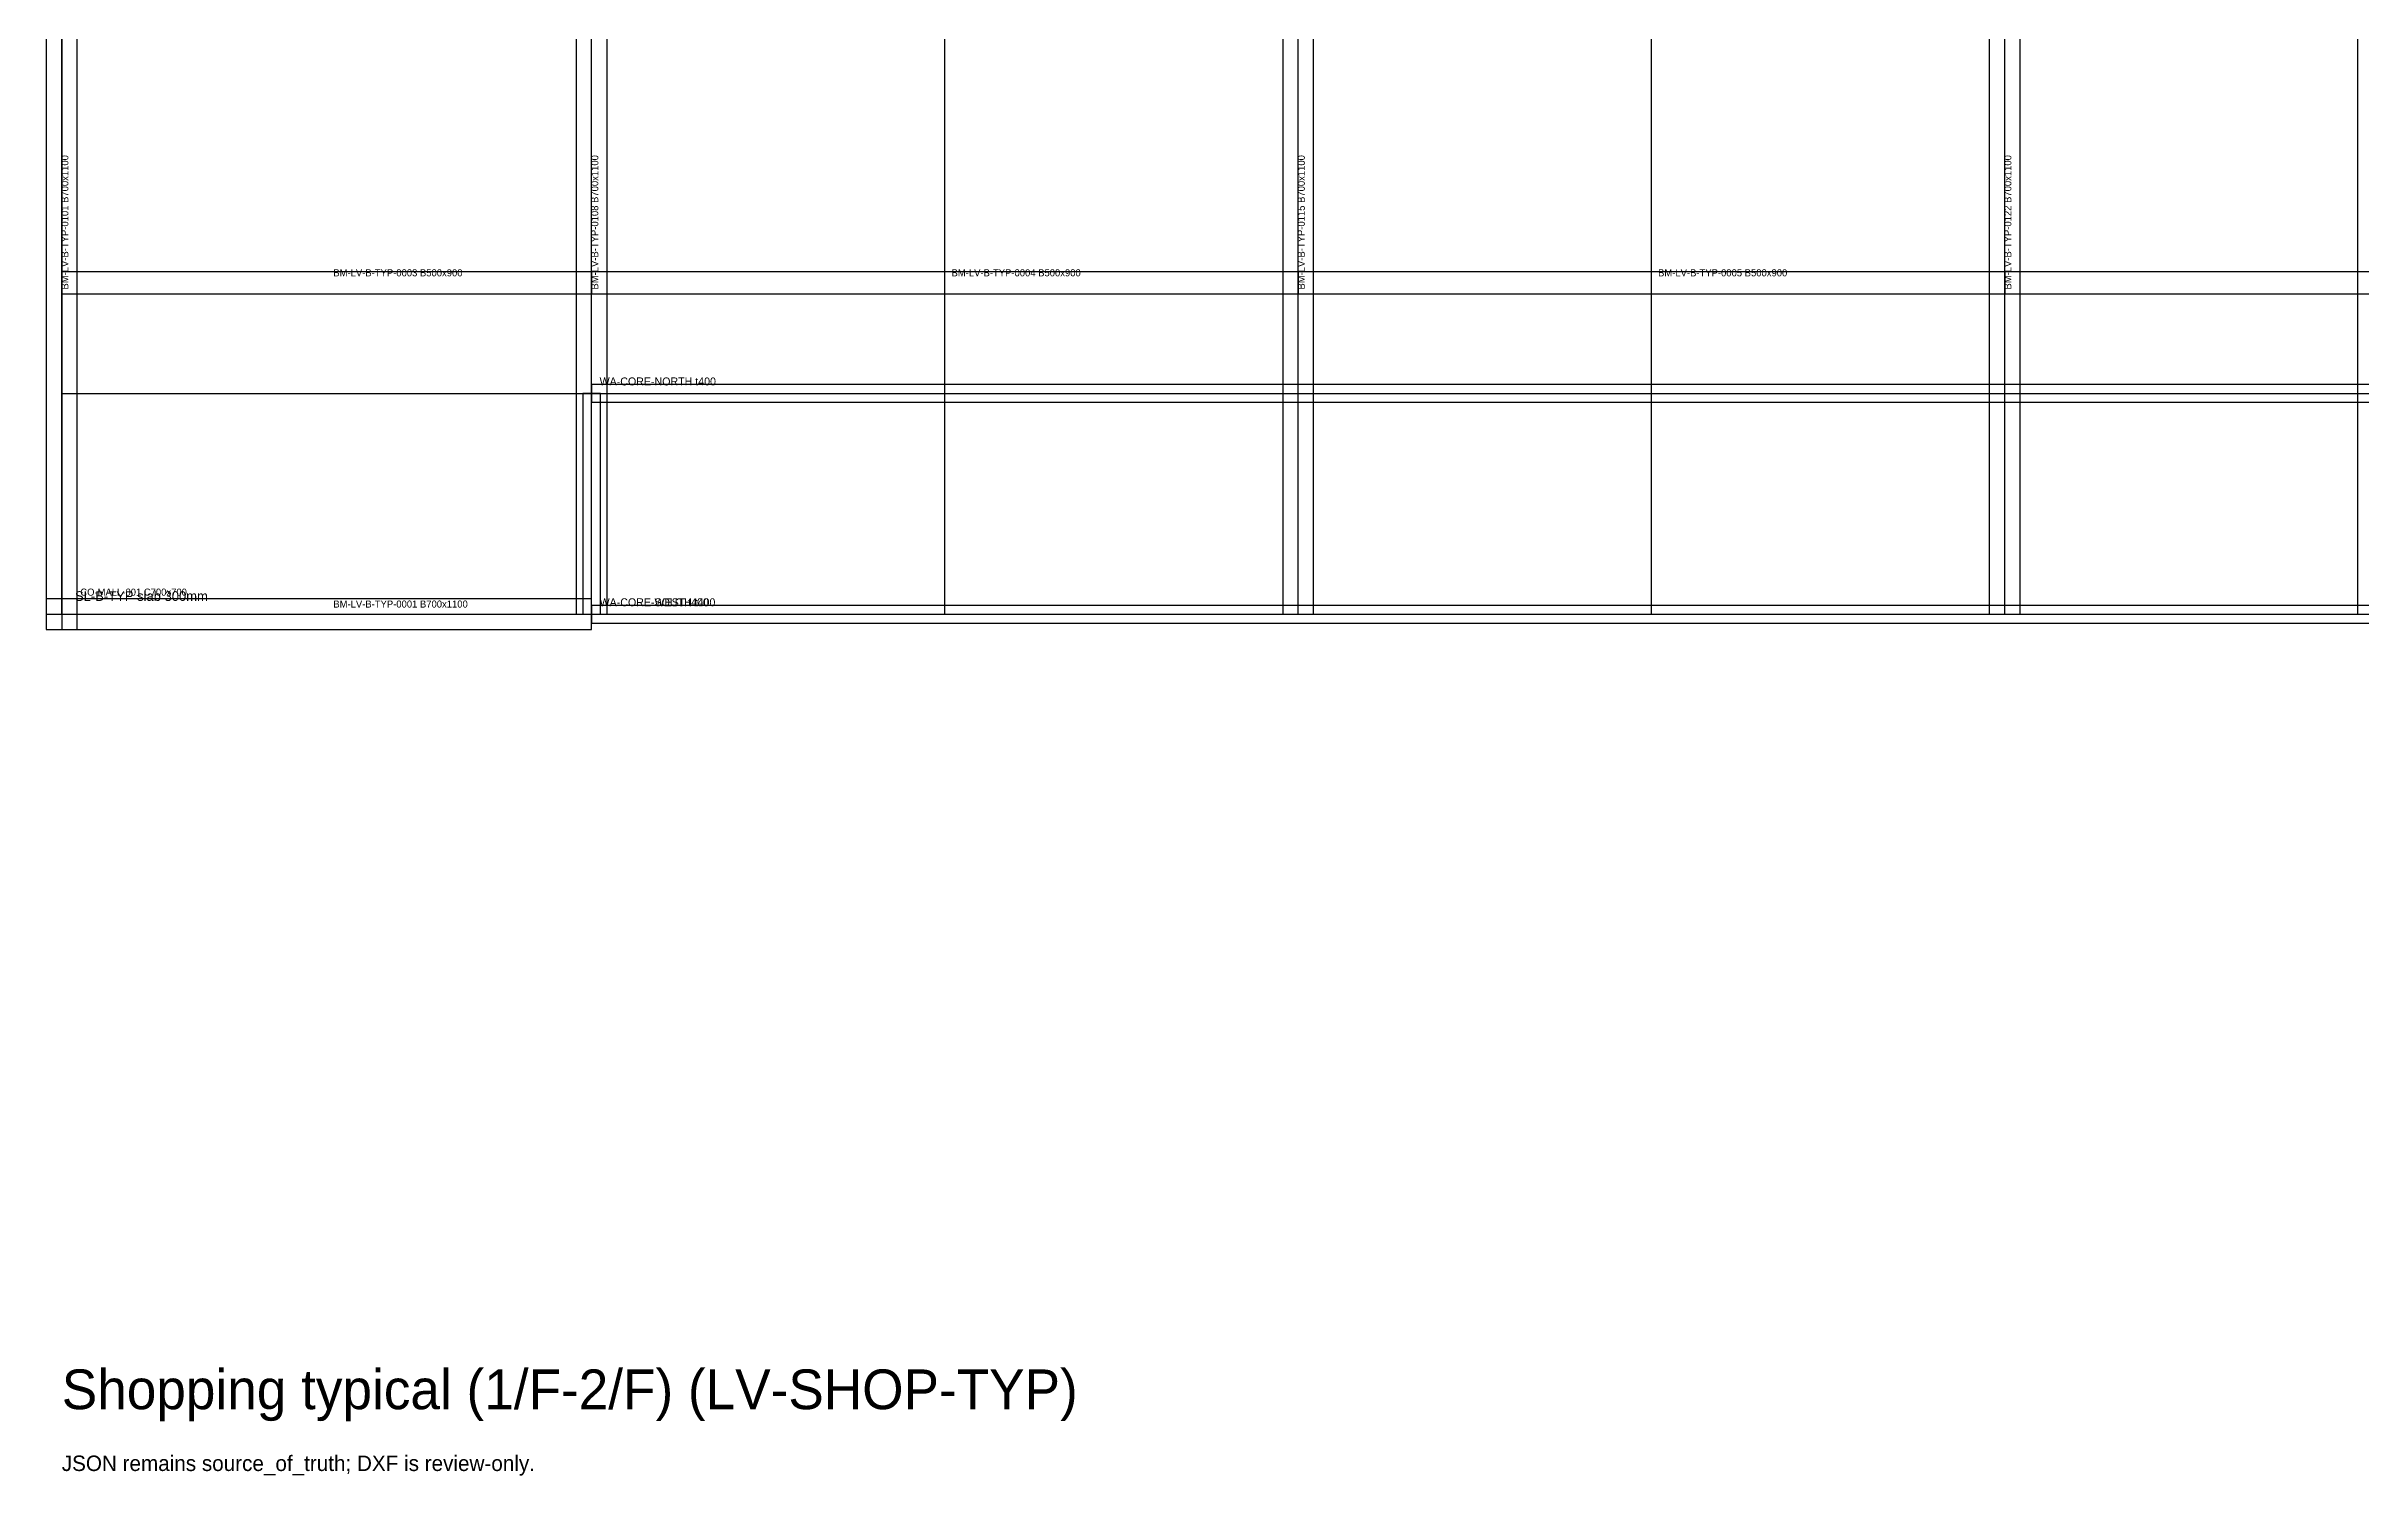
# Model space of a CAD drawing. Header units: millimetres. Extents: x -450 to 225826, y -254450 to 109948.
# Drawn here: x -350 to 52084, y -19506 to 12858 of the extents above; entities that cross this region are included whole.
import ezdxf

# ---------------------------------------------------------------- set-up
doc = ezdxf.new("R2010")
doc.units = ezdxf.units.MM
for name, color, linetype in [('LV-B-TYP_BEAM', 5, 'Continuous'), ('LV-B-TYP_COLUMN', 1, 'Continuous'), ('LV-B-TYP_GRID', 8, 'Continuous'), ('LV-B-TYP_SLAB', 7, 'Continuous'), ('LV-B-TYP_WALL', 3, 'Continuous'), ('TEXT', 7, 'Continuous')]:
    doc.layers.add(name, color=color, linetype=linetype)

msp = doc.modelspace()

# ---------------------------------------------------------------- linework, layer by layer
at = {"layer": 'LV-B-TYP_BEAM'}
for points in [[(-350, 0), (350, 0), (350, 15000), (-350, 15000), (-350, 0)], [(11650, 0), (12350, 0), (12350, 15000), (11650, 15000), (11650, 0)], [(27650, 0), (28350, 0), (28350, 15000), (27650, 15000), (27650, 0)], [(43650, 0), (44350, 0), (44350, 15000), (43650, 15000), (43650, 0)], [(0, 7750), (0, 7250), (12000, 7250), (12000, 7750), (0, 7750)], [(12000, 7750), (12000, 7250), (28000, 7250), (28000, 7750), (12000, 7750)], [(28000, 7750), (28000, 7250), (44000, 7250), (44000, 7750), (28000, 7750)], [(44000, 7750), (44000, 7250), (60000, 7250), (60000, 7750), (44000, 7750)], [(0, 350), (0, -350), (12000, -350), (12000, 350), (0, 350)]]:
    msp.add_lwpolyline(points, close=True, dxfattribs=at)
at = {"layer": 'LV-B-TYP_COLUMN'}
msp.add_lwpolyline([(-350, -350), (350, -350), (350, 350), (-350, 350), (-350, -350)], close=True, dxfattribs=at)
at = {"layer": 'LV-B-TYP_GRID'}
for points in [[(0, 0), (0, 102000)], [(12000, 0), (12000, 102000)], [(20000, 0), (20000, 102000)], [(28000, 0), (28000, 102000)], [(36000, 0), (36000, 102000)], [(44000, 0), (44000, 102000)], [(52000, 0), (52000, 102000)], [(0, 5000), (104000, 5000)], [(0, 0), (104000, 0)]]:
    msp.add_lwpolyline(points, dxfattribs=at)
at = {"layer": 'LV-B-TYP_SLAB'}
msp.add_lwpolyline([(0, 0), (104000, 0), (104000, 102000), (0, 102000), (0, 0)], close=True, dxfattribs=at)
at = {"layer": 'LV-B-TYP_WALL'}
for points in [[(11800, 0), (12200, 0), (12200, 5000), (11800, 5000), (11800, 0)], [(12000, 5200), (12000, 4800), (92000, 4800), (92000, 5200), (12000, 5200)], [(12000, 200), (12000, -200), (92000, -200), (92000, 200), (12000, 200)]]:
    msp.add_lwpolyline(points, close=True, dxfattribs=at)

# ---------------------------------------------------------------- texts
at = {"layer": 'TEXT'}
for s, p in [('BM-LV-B-TYP-0101 B700x1100', (150, 7350)), ('BM-LV-B-TYP-0108 B700x1100', (12150, 7350)), ('BM-LV-B-TYP-0115 B700x1100', (28150, 7350)), ('BM-LV-B-TYP-0122 B700x1100', (44150, 7350))]:
    msp.add_text(s, height=160, rotation=90, dxfattribs=at).set_placement(p)
for s, height, p in [('BM-LV-B-TYP-0003 B500x900', 160, (6150, 7650)), ('BM-LV-B-TYP-0004 B500x900', 160, (20150, 7650)), ('BM-LV-B-TYP-0005 B500x900', 160, (36150, 7650)), ('WA-CORE-NORTH t400', 180, (12180, 5180)), ('SL-B-TYP slab 300mm', 220, (300, 300)), ('CO-MALL-001 C700x700', 160, (420, 420)), ('BM-LV-B-TYP-0001 B700x1100', 160, (6150, 150)), ('WA-CORE-SOUTH t400', 180, (12180, 180)), ('WA-CORE-WEST t400', 180, (12180, 180)), ('Shopping typical (1/F-2/F) (LV-SHOP-TYP)', 900, (0, -18000)), ('JSON remains source_of_truth; DXF is review-only.', 350, (0, -19400))]:
    msp.add_text(s, height=height, dxfattribs=at).set_placement(p)

doc.saveas('drawing.dxf')
